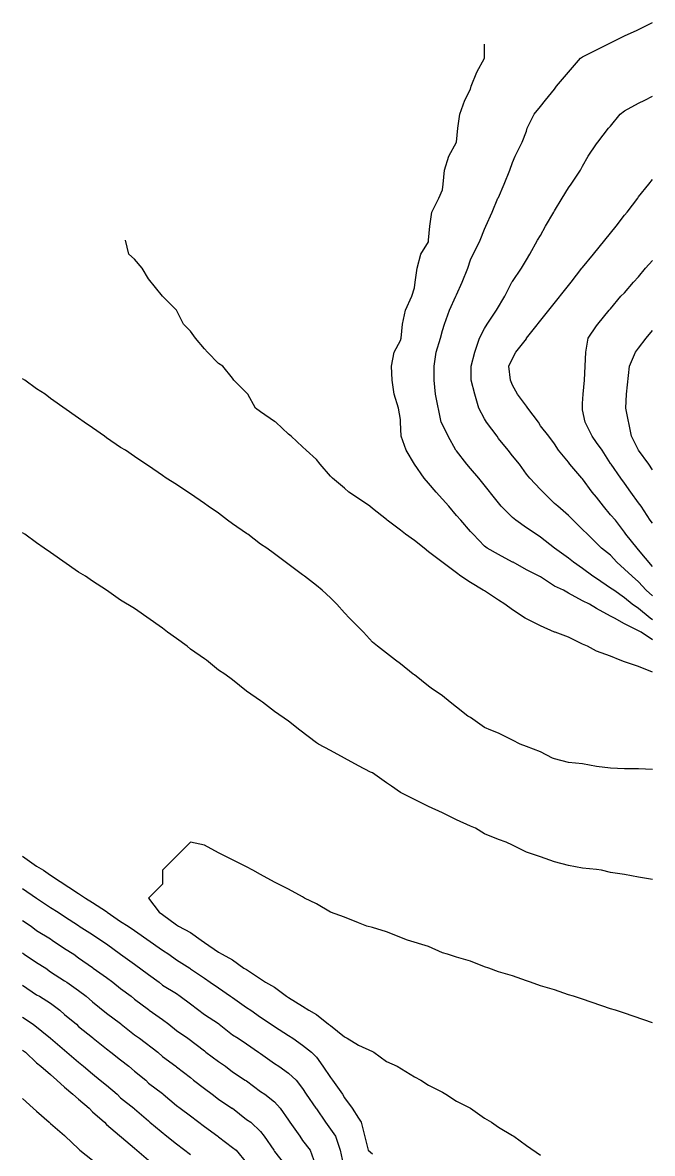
# Model space of a CAD drawing. Header units: inches. Extents: x 9010 to 12990, y 9010 to 12947.
# Drawn here: x 9010 to 9910, y 10866 to 12481 of the extents above; entities that cross this region are included whole.
import ezdxf

# ---------------------------------------------------------------- set-up
doc = ezdxf.new("R2010")
doc.units = ezdxf.units.IN
doc.header["$MEASUREMENT"] = 0
doc.layers.add('901', color=100, linetype='Continuous')

msp = doc.modelspace()

# ---------------------------------------------------------------- linework, layer by layer
at = {"layer": '901'}
for points in [[(9910, 11628, 4165), (9907, 11630, 4165), (9890, 11644, 4165), (9881, 11650, 4165), (9870, 11659, 4165), (9855, 11670, 4165), (9850, 11673, 4165), (9830, 11687, 4165), (9825, 11690, 4165), (9810, 11701, 4165), (9797, 11710, 4165), (9790, 11716, 4165), (9770, 11730, 4165), (9750, 11746, 4165), (9744, 11750, 4165), (9730, 11759, 4165), (9715, 11770, 4165), (9710, 11774, 4165), (9694, 11790, 4165), (9662, 11830, 4165), (9650, 11844, 4165), (9645, 11850, 4165), (9630, 11869, 4165), (9629, 11870, 4165), (9618, 11890, 4165), (9610, 11907, 4165), (9608, 11910, 4165), (9600, 11950, 4165), (9598, 11970, 4165), (9598, 11990, 4165), (9601, 12010, 4165), (9607, 12030, 4165), (9610, 12041, 4165), (9613, 12050, 4165), (9620, 12070, 4165), (9629, 12090, 4165), (9630, 12092, 4165), (9638, 12110, 4165), (9646, 12130, 4165), (9650, 12142, 4165), (9664, 12170, 4165), (9670, 12186, 4165), (9672, 12190, 4165), (9681, 12210, 4165), (9689, 12230, 4165), (9690, 12231, 4165), (9698, 12250, 4165), (9706, 12270, 4165), (9710, 12281, 4165), (9714, 12290, 4165), (9724, 12310, 4165), (9730, 12326, 4165), (9731, 12330, 4165), (9741, 12350, 4165), (9750, 12361, 4165), (9757, 12370, 4165), (9770, 12386, 4165), (9773, 12390, 4165), (9807, 12430, 4165), (9810, 12432, 4165), (9870, 12462, 4165), (9888, 12470, 4165), (9910, 12481, 4165)], [(9910, 11599, 4150), (9894, 11610, 4150), (9870, 11622, 4150), (9856, 11630, 4150), (9850, 11633, 4150), (9830, 11644, 4150), (9820, 11650, 4150), (9810, 11655, 4150), (9790, 11666, 4150), (9783, 11670, 4150), (9770, 11676, 4150), (9750, 11689, 4150), (9730, 11699, 4150), (9711, 11710, 4150), (9710, 11710, 4150), (9690, 11721, 4150), (9674, 11730, 4150), (9670, 11733, 4150), (9654, 11750, 4150), (9650, 11754, 4150), (9636, 11770, 4150), (9630, 11777, 4150), (9619, 11790, 4150), (9601, 11810, 4150), (9590, 11823, 4150), (9584, 11830, 4150), (9570, 11850, 4150), (9558, 11870, 4150), (9551, 11890, 4150), (9550, 11910, 4150), (9550, 11914, 4150), (9547, 11930, 4150), (9541, 11950, 4150), (9538, 11970, 4150), (9537, 11990, 4150), (9541, 12010, 4150), (9550, 12027, 4150), (9551, 12030, 4150), (9553, 12050, 4150), (9557, 12070, 4150), (9566, 12090, 4150), (9570, 12102, 4150), (9571, 12110, 4150), (9574, 12130, 4150), (9579, 12150, 4150), (9590, 12168, 4150), (9590, 12170, 4150), (9592, 12190, 4150), (9595, 12210, 4150), (9605, 12230, 4150), (9610, 12242, 4150), (9611, 12250, 4150), (9613, 12270, 4150), (9619, 12290, 4150), (9630, 12310, 4150), (9632, 12330, 4150), (9635, 12350, 4150), (9642, 12370, 4150), (9650, 12386, 4150), (9651, 12390, 4150), (9659, 12410, 4150), (9670, 12430, 4150), (9670, 12450, 4150)], [(9910, 11662, 4180), (9901, 11670, 4180), (9890, 11682, 4180), (9881, 11690, 4180), (9859, 11710, 4180), (9850, 11720, 4180), (9837, 11730, 4180), (9790, 11777, 4180), (9775, 11790, 4180), (9770, 11794, 4180), (9750, 11814, 4180), (9735, 11830, 4180), (9730, 11836, 4180), (9720, 11850, 4180), (9710, 11862, 4180), (9704, 11870, 4180), (9690, 11887, 4180), (9688, 11890, 4180), (9673, 11910, 4180), (9670, 11915, 4180), (9662, 11930, 4180), (9656, 11950, 4180), (9651, 11970, 4180), (9651, 11990, 4180), (9656, 12010, 4180), (9663, 12030, 4180), (9670, 12044, 4180), (9674, 12050, 4180), (9687, 12070, 4180), (9699, 12090, 4180), (9709, 12110, 4180), (9710, 12111, 4180), (9723, 12130, 4180), (9730, 12142, 4180), (9735, 12150, 4180), (9746, 12170, 4180), (9750, 12177, 4180), (9757, 12190, 4180), (9769, 12210, 4180), (9770, 12212, 4180), (9781, 12230, 4180), (9790, 12245, 4180), (9794, 12250, 4180), (9807, 12270, 4180), (9810, 12276, 4180), (9818, 12290, 4180), (9830, 12308, 4180), (9832, 12310, 4180), (9847, 12330, 4180), (9850, 12333, 4180), (9864, 12350, 4180), (9870, 12355, 4180), (9890, 12366, 4180), (9899, 12370, 4180), (9910, 12376, 4180)], [(9910, 11704, 4195), (9890, 11728, 4195), (9888, 11730, 4195), (9872, 11750, 4195), (9870, 11753, 4195), (9857, 11770, 4195), (9850, 11778, 4195), (9840, 11790, 4195), (9830, 11803, 4195), (9824, 11810, 4195), (9810, 11829, 4195), (9809, 11830, 4195), (9792, 11850, 4195), (9790, 11853, 4195), (9776, 11870, 4195), (9770, 11879, 4195), (9762, 11890, 4195), (9750, 11905, 4195), (9747, 11910, 4195), (9732, 11930, 4195), (9730, 11933, 4195), (9717, 11950, 4195), (9710, 11963, 4195), (9707, 11970, 4195), (9705, 11990, 4195), (9710, 12001, 4195), (9715, 12010, 4195), (9730, 12029, 4195), (9730, 12030, 4195), (9794, 12110, 4195), (9809, 12130, 4195), (9810, 12131, 4195), (9826, 12150, 4195), (9858, 12190, 4195), (9870, 12206, 4195), (9874, 12210, 4195), (9889, 12230, 4195), (9890, 12232, 4195), (9905, 12250, 4195), (9910, 12257, 4195)], [(9910, 11553, 4135), (9890, 11561, 4135), (9870, 11568, 4135), (9864, 11570, 4135), (9850, 11576, 4135), (9830, 11583, 4135), (9817, 11590, 4135), (9810, 11593, 4135), (9790, 11603, 4135), (9771, 11610, 4135), (9770, 11610, 4135), (9750, 11619, 4135), (9728, 11630, 4135), (9710, 11642, 4135), (9699, 11650, 4135), (9690, 11656, 4135), (9670, 11669, 4135), (9668, 11670, 4135), (9650, 11681, 4135), (9636, 11690, 4135), (9630, 11695, 4135), (9590, 11725, 4135), (9584, 11730, 4135), (9570, 11741, 4135), (9557, 11750, 4135), (9550, 11756, 4135), (9531, 11770, 4135), (9530, 11771, 4135), (9510, 11787, 4135), (9506, 11790, 4135), (9490, 11801, 4135), (9476, 11810, 4135), (9470, 11816, 4135), (9453, 11830, 4135), (9450, 11833, 4135), (9435, 11850, 4135), (9430, 11857, 4135), (9415, 11870, 4135), (9410, 11875, 4135), (9394, 11890, 4135), (9390, 11893, 4135), (9372, 11910, 4135), (9370, 11911, 4135), (9350, 11925, 4135), (9343, 11930, 4135), (9332, 11950, 4135), (9312, 11970, 4135), (9310, 11973, 4135), (9296, 11990, 4135), (9290, 11994, 4135), (9274, 12010, 4135), (9270, 12015, 4135), (9257, 12030, 4135), (9250, 12040, 4135), (9240, 12050, 4135), (9230, 12070, 4135), (9210, 12090, 4135), (9190, 12115, 4135), (9181, 12130, 4135), (9170, 12143, 4135), (9162, 12150, 4135), (9157, 12170, 4135)], [(9910, 11766, 4210), (9907, 11770, 4210), (9894, 11790, 4210), (9890, 11795, 4210), (9879, 11810, 4210), (9870, 11823, 4210), (9865, 11830, 4210), (9851, 11850, 4210), (9850, 11851, 4210), (9838, 11870, 4210), (9830, 11881, 4210), (9824, 11890, 4210), (9814, 11910, 4210), (9810, 11928, 4210), (9810, 11937, 4210), (9811, 11950, 4210), (9813, 11970, 4210), (9815, 12010, 4210), (9818, 12030, 4210), (9830, 12048, 4210), (9832, 12050, 4210), (9848, 12070, 4210), (9850, 12072, 4210), (9865, 12090, 4210), (9870, 12095, 4210), (9883, 12110, 4210), (9890, 12118, 4210), (9900, 12130, 4210), (9910, 12141, 4210)], [(9910, 11842, 4225), (9905, 11850, 4225), (9890, 11870, 4225), (9880, 11890, 4225), (9872, 11930, 4225), (9873, 11950, 4225), (9877, 11990, 4225), (9886, 12010, 4225), (9890, 12016, 4225), (9901, 12030, 4225), (9910, 12041, 4225)], [(9910, 11414, 4120), (9890, 11415, 4120), (9870, 11415, 4120), (9850, 11416, 4120), (9830, 11418, 4120), (9810, 11422, 4120), (9790, 11424, 4120), (9770, 11429, 4120), (9767, 11430, 4120), (9750, 11439, 4120), (9730, 11447, 4120), (9721, 11450, 4120), (9710, 11456, 4120), (9690, 11466, 4120), (9679, 11470, 4120), (9670, 11474, 4120), (9650, 11488, 4120), (9646, 11490, 4120), (9630, 11503, 4120), (9621, 11510, 4120), (9610, 11519, 4120), (9594, 11530, 4120), (9590, 11533, 4120), (9570, 11549, 4120), (9568, 11550, 4120), (9550, 11565, 4120), (9543, 11570, 4120), (9517, 11590, 4120), (9510, 11596, 4120), (9497, 11610, 4120), (9477, 11630, 4120), (9470, 11638, 4120), (9459, 11650, 4120), (9450, 11659, 4120), (9438, 11670, 4120), (9430, 11677, 4120), (9413, 11690, 4120), (9410, 11692, 4120), (9370, 11722, 4120), (9359, 11730, 4120), (9350, 11736, 4120), (9332, 11750, 4120), (9330, 11751, 4120), (9310, 11765, 4120), (9303, 11770, 4120), (9290, 11780, 4120), (9275, 11790, 4120), (9270, 11794, 4120), (9250, 11808, 4120), (9246, 11810, 4120), (9230, 11821, 4120), (9215, 11830, 4120), (9210, 11834, 4120), (9190, 11848, 4120), (9186, 11850, 4120), (9170, 11861, 4120), (9157, 11870, 4120), (9150, 11874, 4120), (9130, 11888, 4120), (9127, 11890, 4120), (9110, 11902, 4120), (9098, 11910, 4120), (9090, 11916, 4120), (9050, 11944, 4120), (9042, 11950, 4120), (9030, 11958, 4120), (9013, 11970, 4120), (9010, 11972, 4120)], [(9910, 11257, 4105), (9890, 11260, 4105), (9870, 11264, 4105), (9850, 11267, 4105), (9837, 11270, 4105), (9830, 11271, 4105), (9810, 11273, 4105), (9790, 11277, 4105), (9770, 11282, 4105), (9750, 11289, 4105), (9747, 11290, 4105), (9730, 11296, 4105), (9710, 11306, 4105), (9701, 11310, 4105), (9690, 11314, 4105), (9670, 11322, 4105), (9657, 11330, 4105), (9650, 11333, 4105), (9630, 11342, 4105), (9610, 11352, 4105), (9590, 11361, 4105), (9550, 11381, 4105), (9537, 11390, 4105), (9530, 11395, 4105), (9510, 11409, 4105), (9507, 11410, 4105), (9490, 11419, 4105), (9450, 11441, 4105), (9433, 11450, 4105), (9430, 11452, 4105), (9406, 11470, 4105), (9390, 11483, 4105), (9370, 11497, 4105), (9353, 11510, 4105), (9350, 11512, 4105), (9330, 11526, 4105), (9310, 11542, 4105), (9299, 11550, 4105), (9290, 11556, 4105), (9273, 11570, 4105), (9270, 11572, 4105), (9250, 11586, 4105), (9245, 11590, 4105), (9230, 11601, 4105), (9217, 11610, 4105), (9210, 11616, 4105), (9170, 11644, 4105), (9150, 11656, 4105), (9130, 11670, 4105), (9110, 11683, 4105), (9100, 11690, 4105), (9090, 11696, 4105), (9050, 11724, 4105), (9041, 11730, 4105), (9030, 11738, 4105), (9013, 11750, 4105), (9010, 11752, 4105)], [(9910, 11052, 4090), (9870, 11066, 4090), (9857, 11070, 4090), (9850, 11072, 4090), (9810, 11086, 4090), (9797, 11090, 4090), (9790, 11092, 4090), (9770, 11099, 4090), (9750, 11105, 4090), (9736, 11110, 4090), (9730, 11112, 4090), (9710, 11119, 4090), (9690, 11125, 4090), (9676, 11130, 4090), (9670, 11132, 4090), (9650, 11140, 4090), (9630, 11146, 4090), (9617, 11150, 4090), (9610, 11152, 4090), (9590, 11161, 4090), (9560, 11170, 4090), (9530, 11182, 4090), (9510, 11188, 4090), (9502, 11190, 4090), (9490, 11195, 4090), (9470, 11203, 4090), (9450, 11210, 4090), (9430, 11222, 4090), (9413, 11230, 4090), (9410, 11232, 4090), (9390, 11243, 4090), (9370, 11253, 4090), (9350, 11264, 4090), (9339, 11270, 4090), (9330, 11275, 4090), (9290, 11295, 4090), (9270, 11306, 4090), (9250, 11310, 4090), (9210, 11270, 4090), (9210, 11250, 4090), (9190, 11230, 4090), (9205, 11210, 4090), (9210, 11207, 4090), (9230, 11192, 4090), (9233, 11190, 4090), (9250, 11181, 4090), (9265, 11170, 4090), (9270, 11167, 4090), (9290, 11153, 4090), (9295, 11150, 4090), (9310, 11142, 4090), (9326, 11130, 4090), (9330, 11128, 4090), (9350, 11115, 4090), (9357, 11110, 4090), (9370, 11103, 4090), (9387, 11090, 4090), (9390, 11088, 4090), (9410, 11076, 4090), (9419, 11070, 4090), (9430, 11064, 4090), (9447, 11050, 4090), (9450, 11048, 4090), (9470, 11032, 4090), (9474, 11030, 4090), (9490, 11020, 4090), (9510, 11011, 4090), (9512, 11010, 4090), (9530, 10997, 4090), (9545, 10990, 4090), (9570, 10975, 4090), (9579, 10970, 4090), (9590, 10963, 4090), (9610, 10953, 4090), (9615, 10950, 4090), (9630, 10940, 4090), (9650, 10930, 4090), (9670, 10916, 4090), (9680, 10910, 4090), (9690, 10903, 4090), (9710, 10891, 4090), (9712, 10890, 4090), (9730, 10877, 4090), (9750, 10863, 4090)], [(9010, 11290, 4105), (9030, 11276, 4105), (9040, 11270, 4105), (9050, 11263, 4105), (9090, 11237, 4105), (9100, 11230, 4105), (9110, 11224, 4105), (9130, 11211, 4105), (9131, 11210, 4105), (9150, 11197, 4105), (9161, 11190, 4105), (9170, 11184, 4105), (9210, 11156, 4105), (9219, 11150, 4105), (9230, 11142, 4105), (9249, 11130, 4105), (9250, 11129, 4105), (9270, 11116, 4105), (9278, 11110, 4105), (9290, 11102, 4105), (9307, 11090, 4105), (9310, 11088, 4105), (9330, 11074, 4105), (9336, 11070, 4105), (9350, 11060, 4105), (9365, 11050, 4105), (9370, 11047, 4105), (9390, 11034, 4105), (9396, 11030, 4105), (9410, 11020, 4105), (9423, 11010, 4105), (9430, 11003, 4105), (9439, 10990, 4105), (9450, 10974, 4105), (9453, 10970, 4105), (9467, 10950, 4105), (9470, 10945, 4105), (9481, 10930, 4105), (9490, 10916, 4105), (9494, 10910, 4105), (9504, 10870, 4105), (9510, 10865, 4105)], [(9010, 11244, 4120), (9030, 11230, 4120), (9050, 11217, 4120), (9061, 11210, 4120), (9070, 11204, 4120), (9090, 11191, 4120), (9091, 11190, 4120), (9110, 11178, 4120), (9122, 11170, 4120), (9130, 11165, 4120), (9150, 11150, 4120), (9170, 11136, 4120), (9190, 11121, 4120), (9205, 11110, 4120), (9210, 11106, 4120), (9230, 11094, 4120), (9235, 11090, 4120), (9250, 11079, 4120), (9270, 11064, 4120), (9290, 11051, 4120), (9291, 11050, 4120), (9310, 11035, 4120), (9318, 11030, 4120), (9330, 11022, 4120), (9347, 11010, 4120), (9350, 11008, 4120), (9370, 10994, 4120), (9376, 10990, 4120), (9390, 10980, 4120), (9401, 10970, 4120), (9410, 10958, 4120), (9415, 10950, 4120), (9429, 10930, 4120), (9430, 10929, 4120), (9443, 10910, 4120), (9457, 10890, 4120), (9464, 10870, 4120), (9468, 10850, 4120)], [(9010, 11198, 4135), (9022, 11190, 4135), (9030, 11184, 4135), (9050, 11172, 4135), (9052, 11170, 4135), (9070, 11158, 4135), (9083, 11150, 4135), (9090, 11145, 4135), (9110, 11131, 4135), (9111, 11130, 4135), (9130, 11117, 4135), (9139, 11110, 4135), (9150, 11101, 4135), (9165, 11090, 4135), (9170, 11086, 4135), (9190, 11071, 4135), (9191, 11070, 4135), (9210, 11057, 4135), (9219, 11050, 4135), (9230, 11041, 4135), (9246, 11030, 4135), (9270, 11012, 4135), (9272, 11010, 4135), (9290, 10997, 4135), (9300, 10990, 4135), (9310, 10982, 4135), (9328, 10970, 4135), (9330, 10969, 4135), (9350, 10954, 4135), (9356, 10950, 4135), (9370, 10939, 4135), (9378, 10930, 4135), (9390, 10913, 4135), (9392, 10910, 4135), (9406, 10890, 4135), (9410, 10884, 4135), (9421, 10870, 4135), (9428, 10850, 4135)], [(9010, 11152, 4150), (9012, 11150, 4150), (9030, 11138, 4150), (9043, 11130, 4150), (9050, 11125, 4150), (9070, 11112, 4150), (9073, 11110, 4150), (9090, 11098, 4150), (9101, 11090, 4150), (9110, 11082, 4150), (9130, 11066, 4150), (9150, 11051, 4150), (9151, 11050, 4150), (9170, 11035, 4150), (9177, 11030, 4150), (9203, 11010, 4150), (9210, 11004, 4150), (9229, 10990, 4150), (9230, 10989, 4150), (9250, 10974, 4150), (9254, 10970, 4150), (9270, 10958, 4150), (9281, 10950, 4150), (9290, 10943, 4150), (9309, 10930, 4150), (9310, 10930, 4150), (9330, 10914, 4150), (9336, 10910, 4150), (9350, 10897, 4150), (9355, 10890, 4150), (9369, 10870, 4150), (9370, 10868, 4150), (9384, 10850, 4150)], [(9010, 11106, 4165), (9030, 11092, 4165), (9034, 11090, 4165), (9050, 11080, 4165), (9063, 11070, 4165), (9070, 11064, 4165), (9087, 11050, 4165), (9090, 11047, 4165), (9110, 11031, 4165), (9111, 11030, 4165), (9130, 11015, 4165), (9136, 11010, 4165), (9150, 10999, 4165), (9162, 10990, 4165), (9170, 10983, 4165), (9186, 10970, 4165), (9190, 10966, 4165), (9210, 10951, 4165), (9211, 10950, 4165), (9230, 10934, 4165), (9235, 10930, 4165), (9250, 10919, 4165), (9270, 10904, 4165), (9289, 10890, 4165), (9290, 10889, 4165), (9310, 10874, 4165), (9315, 10870, 4165), (9330, 10852, 4165)], [(9010, 11060, 4180), (9025, 11050, 4180), (9050, 11030, 4180), (9070, 11013, 4180), (9073, 11010, 4180), (9090, 10996, 4180), (9097, 10990, 4180), (9110, 10979, 4180), (9121, 10970, 4180), (9130, 10963, 4180), (9145, 10950, 4180), (9150, 10945, 4180), (9169, 10930, 4180), (9170, 10929, 4180), (9190, 10912, 4180), (9192, 10910, 4180), (9216, 10890, 4180), (9230, 10879, 4180), (9250, 10864, 4180)], [(9010, 11013, 4195), (9014, 11010, 4195), (9030, 10995, 4195), (9036, 10990, 4195), (9050, 10978, 4195), (9059, 10970, 4195), (9070, 10960, 4195), (9082, 10950, 4195), (9090, 10943, 4195), (9105, 10930, 4195), (9110, 10925, 4195), (9127, 10910, 4195), (9130, 10907, 4195), (9170, 10873, 4195), (9173, 10870, 4195), (9190, 10856, 4195)], [(9010, 10944, 4210), (9025, 10930, 4210), (9030, 10926, 4210), (9048, 10910, 4210), (9050, 10908, 4210), (9070, 10891, 4210), (9071, 10890, 4210), (9090, 10872, 4210), (9092, 10870, 4210), (9110, 10856, 4210)]]:
    msp.add_polyline3d(points, dxfattribs=at)

doc.saveas('drawing.dxf')
